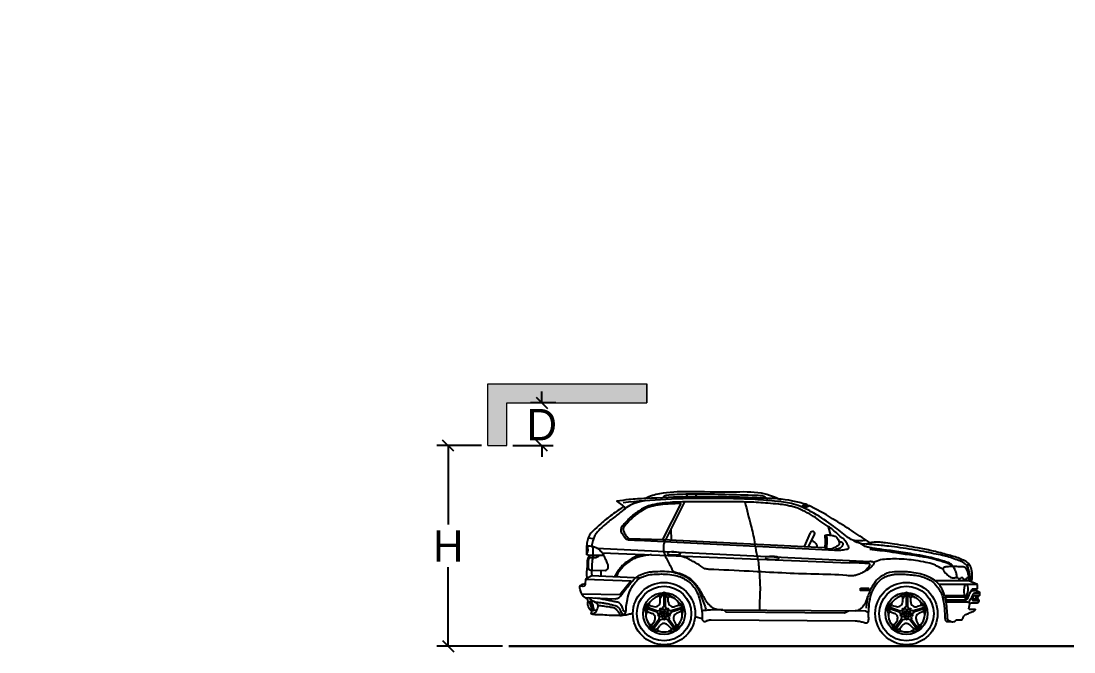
# Model space of a CAD drawing. Header units: millimetres. Extents: x -91473 to 54282, y -59594 to -16661.
# Drawn here: x -16138 to -7739, y -30351 to -25322 of the extents above; entities that cross this region are included whole.
import ezdxf

# ---------------------------------------------------------------- set-up
doc = ezdxf.new("R2010")
doc.units = ezdxf.units.MM
doc.header["$LTSCALE"] = 50
doc.header["$PDMODE"] = 3
doc.header["$PDSIZE"] = -20
doc.styles.get("Standard").update_dxf_attribs({"font": 'cdm.shx'})
doc.dimstyles.new('ELIAS', dxfattribs={"dimscale": 500, "dimtxt": 0.45, "dimasz": 0.18, "dimexe": 0.18, "dimexo": 0.1, "dimgap": 0.09, "dimtad": 0, "dimtih": 1, "dimtoh": 1, "dimdec": 0, "dimzin": 0, "dimdsep": 46, "dimtxsty": 'Standard', "dimcen": 0.09, "dimadec": 0, "dimazin": 0, "dimtfac": 1, "dimtdec": 0, "dimtofl": 0, "dimtmove": 0, "dimatfit": 3, "dimfxl": 1, "dimtolj": 1, "dimtzin": 0, "dimarcsym": 0})

# ---------------------------------------------------------------- blocks, each defined once
blk = doc.blocks.new('_Oblique')
at = {"color": 0, "linetype": 'ByBlock', "lineweight": -2}
blk.add_line((-0.5, -0.5), (0.5, 0.5), dxfattribs=at)
blk = doc.blocks.new('*D20')
at = {"color": 0, "lineweight": -2, "transparency": 16777216}
for p, q in [((-12464, -28706.9), (-12820.5, -28706.9)), ((-12730.5, -28706.9), (-12730.5, -29336.7)), ((-12730.5, -30306.5), (-12730.5, -29676.7)), ((-12296.8, -30306.5), (-12820.5, -30306.5))]:
    blk.add_line(p, q, dxfattribs=at)
at = {"layer": 'Defpoints', "color": 0, "lineweight": 30, "transparency": 16777216}
for p in [(-12414, -28706.9), (-12730.5, -30306.5), (-12246.8, -30306.5)]:
    blk.add_point(p, dxfattribs=at)
at = {"color": 0, "lineweight": -2, "transparency": 16777216, "xscale": 90, "yscale": 90, "zscale": 90}
for p, rotation in [((-12730.5, -28706.9), 90), ((-12730.5, -30306.5), 270)]:
    blk.add_blockref('_Oblique', p, dxfattribs=dict(at, rotation=rotation))
at = {"color": 0, "lineweight": 18, "transparency": 16777216, "insert": (-12730.5, -29506.7), "char_height": 250, "attachment_point": 5}
blk.add_mtext('\\A1;H', dxfattribs=at)
blk = doc.blocks.new('*D21')
at = {"color": 0, "lineweight": -2, "transparency": 16777216}
for p, q in [((-11984.2, -28364.9), (-11984.2, -28274.9)), ((-11872.6, -28364.9), (-12074.2, -28364.9)), ((-12214, -28706.9), (-11894.2, -28706.9)), ((-11984.2, -28706.9), (-11984.2, -28796.9))]:
    blk.add_line(p, q, dxfattribs=at)
at = {"layer": 'Defpoints', "color": 0, "lineweight": 30, "transparency": 16777216}
for p in [(-11984.2, -28364.9), (-11822.6, -28364.9), (-12264, -28706.9)]:
    blk.add_point(p, dxfattribs=at)
at = {"color": 0, "lineweight": -2, "transparency": 16777216, "xscale": 90, "yscale": 90, "zscale": 90}
for p, rotation in [((-11984.2, -28364.9), 270), ((-11984.2, -28706.9), 90)]:
    blk.add_blockref('_Oblique', p, dxfattribs=dict(at, rotation=rotation))
at = {"color": 0, "lineweight": 18, "transparency": 16777216, "insert": (-11984.2, -28539.5), "char_height": 250, "attachment_point": 5}
blk.add_mtext('\\A1;D', dxfattribs=at)

msp = doc.modelspace()

# ---------------------------------------------------------------- hatches: boundary and pattern name
at = {"lineweight": 30}
h = msp.add_hatch(color=6, dxfattribs=at)
h.dxf.hatch_style = 1
h.paths.add_polyline_path([(-19737.8, -18263.7), (-19887.8, -18263.7), (-19887.8, -25185.6), (-16318.8, -25185.6), (-16318.8, -18263.7), (-16810.9, -18263.7), (-16810.9, -18413.7), (-16468.8, -18413.7), (-16468.8, -25035.6), (-19737.8, -25035.6)])
h.paths.add_polyline_path([(-13446.5, -18263.7), (-13596.5, -18263.7), (-13596.5, -25185.6), (-10027.5, -25185.6), (-10027.5, -18263.7), (-10177.5, -18263.7), (-10177.5, -25035.6), (-13446.5, -25035.6)])
h.paths.add_polyline_path([(-12414, -28214.9), (-12414, -28706.9), (-12264, -28706.9), (-12264, -28364.9), (-11147.7, -28364.9), (-11147.7, -28214.9)])

# ---------------------------------------------------------------- linework, layer by layer
at = {"lineweight": 15}
for p, q in [((-12414, -28214.9), (-11147.7, -28214.9)), ((-12414, -28706.9), (-12414, -28214.9)), ((-11147.7, -28364.9), (-11147.7, -28214.9)), ((-12264, -28706.9), (-12264, -28364.9)), ((-12264, -28364.9), (-11147.7, -28364.9)), ((-12414, -28706.9), (-12264, -28706.9))]:
    msp.add_line(p, q, dxfattribs=at)
at = {"color": 7, "lineweight": 0}
msp.add_line((-11147.7, -28214.9), (-11147.7, -28364.9), dxfattribs=at)
for p, q in [((-10828.1, -29094.6), (-10827.6, -29115.5)), ((-10749.6, -29093.1), (-10760.7, -29114.3)), ((-11018, -29455.9), (-10872.9, -29168.4)), ((-10846.5, -29155.9), (-10998.6, -29456.8)), ((-9878.3, -29174.5), (-9916.5, -29194.1)), ((-9866.7, -29179.6), (-9906.2, -29198.6)), ((-9849, -29187.5), (-9889.1, -29206.3)), ((-10955.9, -29372.3), (-10952.8, -29459.1)), ((-9678.1, -29420.7), (-9697.6, -29352.9)), ((-11572.4, -29450.1), (-11615.4, -29445.4)), ((-11291.1, -29447.5), (-11018, -29455.9)), ((-11218.5, -29461.4), (-9696.6, -29536.9)), ((-11018, -29455.9), (-9728.4, -29520.2)), ((-9887.5, -29512.2), (-9840.1, -29401.7)), ((-9855.9, -29513.8), (-9808.5, -29416.1)), ((-11545.7, -29523.3), (-9367.2, -29631.3)), ((-11503.8, -29560.7), (-9531.5, -29641.4)), ((-11607.5, -29581.8), (-11627.3, -29575.2)), ((-11490.1, -29581.9), (-11607.5, -29581.8)), ((-11596.5, -29700.2), (-11479.7, -29702.6)), ((-11513, -29701.9), (-11513, -29749.8)), ((-11634.7, -29771.3), (-11637.8, -29809)), ((-11586.1, -29745.9), (-11634.7, -29771.3)), ((-11634.7, -29771.3), (-11271.9, -29784.4)), ((-11191.2, -29764.5), (-11586.1, -29745.9)), ((-11271.9, -29784.4), (-11361.5, -29897.4)), ((-8578.3, -29785.8), (-8845.3, -29785)), ((-8508.8, -29812.7), (-8816.2, -29812.7)), ((-8663.5, -29760.4), (-8690.5, -29760.4)), ((-8624.5, -29760.3), (-8642.3, -29760.3)), ((-8577.9, -29760.1), (-8594.3, -29760.2)), ((-8508.8, -29812.7), (-8578.3, -29785.8)), ((-8508.8, -29847.8), (-8508.8, -29812.7)), ((-11361.5, -29897.4), (-11663.5, -29890.7)), ((-11009, -29878.3), (-11067.4, -29911.8)), ((-11009, -29878.3), (-11039.1, -29924.7)), ((-11011, -29889.3), (-11011, -29988)), ((-11009, -29878.3), (-10975, -29924.1)), ((-10945.2, -29914.2), (-11009, -29878.3)), ((-11000.8, -29889.3), (-11000.8, -29988.7)), ((-9075.4, -29878.3), (-9133.9, -29911.8)), ((-9075.4, -29878.3), (-9105.5, -29924.7)), ((-9077.5, -29889.3), (-9077.5, -29988)), ((-9011.6, -29914.2), (-9075.4, -29878.3)), ((-9075.4, -29878.3), (-9041.4, -29924.1)), ((-9067.3, -29889.3), (-9067.3, -29988.7)), ((-8540, -29847.8), (-8508.8, -29847.8)), ((-8536, -29847.8), (-8536.3, -29865.6)), ((-8496.5, -29882.3), (-8532.5, -29882.3)), ((-11638.3, -29918.8), (-11398, -29927.2)), ((-11595.1, -29948.7), (-11614.2, -29951.5)), ((-11573.3, -29949.2), (-11595.1, -29948.7)), ((-11124.9, -29956.7), (-11167.8, -29992.9)), ((-11167.8, -29992.9), (-11124.2, -29981.2)), ((-11124.2, -29981.2), (-11089.5, -29989.9)), ((-11039.1, -29954.8), (-11039.1, -29924.7)), ((-10975, -29954.2), (-10975, -29924.1)), ((-10891.6, -29981.1), (-10922.6, -29990.4)), ((-10850.1, -29992.9), (-10899.9, -29948.5)), ((-10850.1, -29992.9), (-10891.6, -29981.1)), ((-9191.3, -29956.7), (-9234.3, -29992.9)), ((-9234.3, -29992.9), (-9190.7, -29981.2)), ((-9190.7, -29981.2), (-9155.9, -29989.9)), ((-9105.5, -29954.8), (-9105.5, -29924.7)), ((-9041.4, -29954.2), (-9041.4, -29924.1)), ((-8958.1, -29981.1), (-8989.1, -29990.4)), ((-8916.5, -29992.9), (-8966.4, -29948.5)), ((-8916.5, -29992.9), (-8958.1, -29981.1)), ((-8580.2, -29903.6), (-8771.1, -29903.6)), ((-8592.2, -29914.6), (-8767.9, -29914.6)), ((-8586.1, -29955.9), (-8758.3, -29955.9)), ((-8622.1, -29940.1), (-8742.5, -29940.1)), ((-8682.3, -29940.1), (-8682.2, -29955.9)), ((-8643.4, -29940.1), (-8627, -29955.9)), ((-8580.2, -29903.6), (-8612.4, -29933.2)), ((-8563.6, -29960.5), (-8509.5, -29960.5)), ((-8503.1, -29931.7), (-8549, -29930.9)), ((-8519.3, -29901.4), (-8526, -29931.3)), ((-11572.8, -30020.8), (-11590.4, -30022.8)), ((-11547.2, -30019.8), (-11572.8, -30020.8)), ((-11167.8, -29992.9), (-11134.5, -30031.7)), ((-11167.8, -29992.9), (-11155.1, -30045.7)), ((-11159.1, -29999.2), (-11064.2, -30032.7)), ((-11155.7, -29989.6), (-11060.3, -30023.3)), ((-11134.5, -30031.7), (-11104, -30044.1)), ((-11009, -30045.7), (-11031, -30045.7)), ((-11009, -30023.7), (-11009, -30045.7)), ((-11009, -30067.7), (-11009, -30045.7)), ((-11009, -30045.7), (-10987, -30045.7)), ((-10862.2, -29996.4), (-10955.1, -30023.7)), ((-10859.3, -30006.2), (-10952.3, -30033.5)), ((-10878.1, -30032.9), (-10907.8, -30043.6)), ((-10850.1, -29992.9), (-10878.1, -30032.9)), ((-10863.3, -30057.2), (-10850.1, -29992.9)), ((-10541.4, -30016.8), (-9484.7, -30023.1)), ((-10532.2, -30016.8), (-10515.4, -30032.3)), ((-10515.4, -30032.3), (-9569.7, -30038.9)), ((-9569.7, -30038.9), (-9537.3, -30022.8)), ((-9402.2, -30027.5), (-9476.9, -30022.9)), ((-9377.3, -30040.2), (-9402.2, -30027.5)), ((-9234.3, -29992.9), (-9221.6, -30045.7)), ((-9234.3, -29992.9), (-9201, -30031.7)), ((-9225.5, -29999.2), (-9130.6, -30032.7)), ((-9222.2, -29989.6), (-9126.7, -30023.3)), ((-9201, -30031.7), (-9170.5, -30044.1)), ((-9075.4, -30045.7), (-9097.4, -30045.7)), ((-9075.4, -30023.7), (-9075.4, -30045.7)), ((-9075.4, -30045.7), (-9053.4, -30045.7)), ((-9075.4, -30067.7), (-9075.4, -30045.7)), ((-8928.7, -29996.4), (-9021.6, -30023.7)), ((-8925.8, -30006.2), (-9018.7, -30033.5)), ((-8944.6, -30032.9), (-8974.2, -30043.6)), ((-8916.5, -29992.9), (-8944.6, -30032.9)), ((-8929.7, -30057.2), (-8916.5, -29992.9)), ((-8575.7, -30010.7), (-8525.4, -30010.7)), ((-11129.3, -30128.6), (-11105.2, -30182.7)), ((-11106.9, -30134.9), (-11086.1, -30105)), ((-11105.2, -30182.7), (-11106.9, -30134.9)), ((-11105.8, -30166), (-11047.6, -30088.5)), ((-11097.7, -30172.1), (-11040.2, -30095.5)), ((-11061.6, -30165.6), (-11043, -30140.6)), ((-10951.6, -30164.4), (-10982.5, -30135.3)), ((-10918, -30178.2), (-10981.9, -30095.8)), ((-10910, -30172), (-10972.1, -30091.9)), ((-10911.9, -30132.8), (-10929.4, -30101.7)), ((-10910.6, -30181.2), (-10911.9, -30132.8)), ((-10910.6, -30181.2), (-10885.2, -30123.4)), ((-10705.8, -30087.7), (-10761.8, -30072.4)), ((-10632.1, -30094.9), (-9485.7, -30104.7)), ((-9195.8, -30128.6), (-9171.7, -30182.7)), ((-9173.4, -30134.9), (-9152.5, -30105)), ((-9171.7, -30182.7), (-9173.4, -30134.9)), ((-9172.3, -30166), (-9114.1, -30088.5)), ((-9164.1, -30172.1), (-9106.6, -30095.5)), ((-9128.1, -30165.6), (-9109.4, -30140.6)), ((-9018, -30164.4), (-9049, -30135.3)), ((-8984.5, -30178.2), (-9048.4, -30095.8)), ((-8976.5, -30172), (-9038.5, -30091.9)), ((-8978.3, -30132.8), (-8995.8, -30101.7)), ((-8977.1, -30181.2), (-8978.3, -30132.8)), ((-8977.1, -30181.2), (-8951.7, -30123.4)), ((-8677.6, -30095.4), (-8631.1, -30095.4)), ((-11105.2, -30182.7), (-11061.6, -30165.6)), ((-11105.2, -30182.7), (-11045.5, -30187.2)), ((-10973.8, -30187.6), (-10910.6, -30181.2)), ((-10910.6, -30181.2), (-10951.6, -30164.4)), ((-9171.7, -30182.7), (-9128.1, -30165.6)), ((-9171.7, -30182.7), (-9111.9, -30187.2)), ((-9040.3, -30187.6), (-8977.1, -30181.2)), ((-8977.1, -30181.2), (-9018, -30164.4))]:
    msp.add_line(p, q)
at = {"lineweight": 30}
msp.add_line((-12246.8, -30306.5), (-7739.5, -30306.5), dxfattribs=at)
msp.add_lwpolyline([(-9442.6, -29844.2), (-9378, -29844.2), (-9378, -29861.1), (-9442.6, -29861.1)], close=True)
for centre, radius in [((-11009, -30045.7), 248.6), ((-9075.4, -30045.7), 248.6), ((-11009, -30045.7), 217.3), ((-11009, -30045.7), 167.4), ((-9075.4, -30045.7), 217.3), ((-9075.4, -30045.7), 167.4), ((-11051.6, -30032.4), 12.5), ((-11049.7, -30058.7), 6.6), ((-11034.4, -30010.8), 6.74), ((-11009, -30045.7), 22), ((-11006.8, -30001), 13.7), ((-10981.9, -30081.4), 14.4), ((-10981.8, -30010.8), 6.63), ((-10965.9, -30033.5), 13.7), ((-10966.2, -30058.7), 6.16), ((-9118.1, -30032.4), 12.5), ((-9116.2, -30058.7), 6.6), ((-9100.9, -30010.8), 6.74), ((-9075.4, -30045.7), 22), ((-9073.3, -30001), 13.7), ((-9048.4, -30081.4), 14.4), ((-9048.3, -30010.8), 6.63), ((-9032.4, -30033.5), 13.7), ((-9032.7, -30058.7), 6.16), ((-11034.7, -30082.3), 14.3), ((-11006.9, -30089.5), 6.22), ((-9101.2, -30082.3), 14.3), ((-9073.4, -30089.5), 6.22)]:
    msp.add_circle(centre, radius)
for centre, radius, start, end in [((-9824.1, -29408.5), 17.4, 334.13445, 156.80275), ((-11674.4, -29540.1), 58.7, 323.25383, 35.69453), ((-8652.9, -29757.2), 11, 196.76707, 343.56712), ((-8609.4, -29758.1), 15.2, 187.97029, 352.3639), ((-11009, -30045.7), 146.1, 113.5862, 142.49028), ((-11079.6, -29950.4), 40.6, 256.04481, 2.89727), ((-10934.3, -29951.5), 40.6, 179.47748, 286.76419), ((-11009, -30045.7), 146.1, 41.72708, 64.12041), ((-9075.4, -30045.7), 146.1, 113.5862, 142.49028), ((-9146.1, -29950.4), 40.6, 256.04481, 2.89727), ((-9000.8, -29951.5), 40.6, 179.47748, 286.76419), ((-9075.4, -30045.7), 146.1, 41.72708, 64.12041), ((-11009, -30045.7), 146.1, 180, 214.55595), ((-11119.4, -30081.7), 40.6, 325.03204, 67.85834), ((-10893.9, -30081.8), 40.6, 109.89057, 209.32001), ((-11009, -30045.7), 146.1, 327.87282, 355.4846), ((-9075.4, -30045.7), 146.1, 180, 214.55595), ((-9185.8, -30081.7), 40.6, 325.03204, 67.85834), ((-8960.4, -30081.8), 40.6, 109.89057, 209.32001), ((-9075.4, -30045.7), 146.1, 327.87282, 355.4846), ((-11010.4, -30164.9), 40.6, 46.74365, 143.30077), ((-9076.8, -30164.9), 40.6, 46.74365, 143.30077), ((-11009, -30045.7), 146.1, 255.52608, 283.90114), ((-9075.4, -30045.7), 146.1, 255.52608, 283.90114)]:
    msp.add_arc(centre, radius, start, end)
at = {"extrusion": (0, 0, -1)}
for centre, major_axis, ratio in [((-10930.2, -29566.1), (-53.4, 1.7), 0.230361), ((-10148.2, -29602.1), (-53.4, 1.7), 0.230361), ((-8601, -29858.8), (2.2, 44.9), 0.386321), ((-11584.4, -29984.8), (-11.6, 36), 0.254912)]:
    msp.add_ellipse(centre, major_axis=major_axis, ratio=ratio, dxfattribs=at)
msp.add_ellipse((-11602.2, -29987.1), major_axis=(-12.5, 35.5), ratio=0.279364, start_param=2.17795, end_param=7.455619, dxfattribs=at)
for points in [[(-9878.3, -29174.5), (-9981.2, -29148.2), (-10235.4, -29124.4), (-10511.7, -29115.7), (-10799.3, -29114.9), (-11154.1, -29128.4), (-11289.7, -29137.1), (-11387.1, -29149.7)], [(-9366, -29481.1), (-9391.7, -29490.6), (-9457.9, -29482.5), (-9547.1, -29433.8), (-9656.6, -29350.1), (-9813.4, -29246.1), (-9902.6, -29200.2), (-9975.6, -29173.1), (-10105.3, -29151.5), (-10282.4, -29136.7), (-10627.5, -29128.6), (-10994.1, -29135.3), (-11336, -29162.3)], [(-10075.7, -29140.1), (-10145.3, -29111.2), (-10232, -29087), (-10463.3, -29077.8), (-10818.9, -29075), (-11044.3, -29090.6), (-11102.2, -29104.7), (-11160.4, -29128.7)], [(-10177.8, -29133.4), (-10212.9, -29112.5), (-10273.6, -29104), (-10524.5, -29096.9), (-10742.3, -29093.1), (-10926, -29098.3), (-10986.2, -29103.5), (-11011.3, -29112.9), (-11018.3, -29122.2)], [(-11329.7, -29190), (-11423.3, -29257.6), (-11514.5, -29330.2), (-11575, -29386.9), (-11598.6, -29412.4), (-11617.7, -29452.6), (-11626, -29496.8), (-11627.3, -29545.9), (-11627.3, -29575.2)], [(-11142.6, -29145.2), (-11209.4, -29157.1), (-11282.9, -29185.2), (-11331.9, -29219), (-11402.9, -29275.7), (-11477.8, -29334.5), (-11530.3, -29383.5), (-11551.3, -29407.5), (-11567.4, -29435.3), (-11577.2, -29466.9), (-11583.9, -29507), (-11578.1, -29523.2), (-11575.9, -29545.9), (-11576.3, -29572.1), (-11576.8, -29589.2), (-11582.1, -29618.6), (-11584.3, -29657.8), (-11586.6, -29704.9), (-11586.1, -29745.9)], [(-11313.1, -29204.7), (-11350.4, -29173.5), (-11387.1, -29149.7)], [(-9535.2, -29522.7), (-9536.5, -29512.2), (-9549.5, -29488.7), (-9569.3, -29459.6), (-9594.7, -29438), (-9628.7, -29407), (-9699.4, -29351.7), (-9762.5, -29309), (-9815.8, -29271.2), (-9883.9, -29232.9), (-9914.8, -29218), (-9961.4, -29198.7), (-9994.8, -29190.6), (-10035.7, -29182), (-10094.5, -29173.9), (-10180.5, -29165.9), (-10330, -29157.2), (-10515.7, -29155.3), (-10801.6, -29155.5), (-10960.6, -29159.9), (-11046.3, -29168.9), (-11119.7, -29184.3), (-11167.3, -29201.7), (-11210.2, -29228.4), (-11248, -29254.9), (-11284.4, -29285), (-11313.7, -29316.4), (-11340.3, -29345.1), (-11351, -29361.5), (-11352.8, -29374.5), (-11352.8, -29389.3), (-11345.6, -29404.1), (-11333.9, -29423.3), (-11322.2, -29439), (-11313.2, -29448.8), (-11302, -29453.3), (-11292.1, -29456.5), (-11271.9, -29458.3), (-11218.5, -29461.4)], [(-10872.9, -29168.4), (-10936.3, -29170.3), (-11018.1, -29176.8), (-11095.4, -29188.6), (-11127.8, -29196.7), (-11150.6, -29205), (-11178.4, -29221.4), (-11211.8, -29242.6), (-11240, -29264.6), (-11264.6, -29285.2), (-11285.7, -29304.6), (-11302.4, -29323), (-11319.6, -29342), (-11326.4, -29350.8), (-11332.3, -29358.9), (-11333.8, -29364), (-11334.5, -29372.1), (-11334.8, -29381.7), (-11330.1, -29392.2), (-11324.5, -29403.9), (-11315.4, -29418.6), (-11306.6, -29431.1), (-11291.1, -29447.5)], [(-10364.7, -29156.3), (-10316.5, -29344.3), (-10287.6, -29472.7), (-10272.6, -29566.9), (-10262, -29611.5), (-10248.9, -29731.2), (-10243.6, -29840.4), (-10247.9, -29974.1), (-10248.1, -30018.6)], [(-9366, -29481.1), (-9494.4, -29396), (-9640.4, -29304.2), (-9839.1, -29192.1), (-9878.3, -29174.5)], [(-10998.6, -29456.8), (-11010.5, -29491), (-11014.5, -29525.8), (-11012.5, -29544.9), (-11006.8, -29569), (-10992.6, -29601.4), (-10971.1, -29643.1), (-10950.4, -29684.2), (-10931.7, -29717)], [(-9830.2, -29460.7), (-9813, -29473.8), (-9799.2, -29487.1), (-9791.7, -29497.3), (-9789.2, -29503.3), (-9793.2, -29516.9)], [(-9726.3, -29420), (-9694.7, -29418.7), (-9660, -29424.4), (-9636, -29433.2), (-9624.7, -29447.7), (-9617.1, -29460.4), (-9612.7, -29475.5), (-9612.7, -29492.5), (-9616.4, -29500.7), (-9632.2, -29511.5), (-9658.1, -29525.4), (-9675.8, -29531.5), (-9696.1, -29532), (-9728.4, -29520.2)], [(-9726.3, -29420), (-9724.4, -29459.1), (-9724.4, -29491.3), (-9728.4, -29520.2)], [(-9714.3, -29418.7), (-9711.2, -29453.4), (-9711.2, -29481.8), (-9715, -29525.4)], [(-9613.3, -29472.1), (-9601.7, -29472.7), (-9591.7, -29476.2), (-9585.3, -29481.5), (-9582.6, -29487.7), (-9582.6, -29496.5), (-9587, -29506.2), (-9596.2, -29517.4), (-9612.6, -29527.7), (-9626.7, -29531.8), (-9649.4, -29539.3)], [(-9396.3, -29460.8), (-9435.6, -29465.7), (-9466.7, -29466.1), (-9501.7, -29462.5)], [(-8560.1, -29792.8), (-8553.2, -29778.5), (-8550.4, -29752.4), (-8552.1, -29720.3), (-8565.5, -29670.1), (-8588.5, -29639), (-8619.1, -29621.1), (-8663.2, -29602.4), (-8760.1, -29573.8), (-8872.6, -29544.9), (-8986.8, -29521.6), (-9075.5, -29506.7), (-9170.3, -29492.3), (-9242.5, -29482.2), (-9286.1, -29476.9), (-9309.3, -29475.4), (-9322.9, -29476.1), (-9366, -29481.1)], [(-11479.7, -29702.6), (-11462.3, -29694.9), (-11455.3, -29682.7), (-11454, -29664.1), (-11461.7, -29640.4), (-11476.5, -29608.9), (-11495.7, -29572.3), (-11517.6, -29544.7), (-11545.2, -29523.5), (-11572.1, -29514.2), (-11626.7, -29505.4)], [(-9696.6, -29536.9), (-9633.6, -29540), (-9598.9, -29539.7), (-9578.7, -29536.9), (-9556.8, -29532.7), (-9542, -29528.6), (-9537.7, -29526.2), (-9535.2, -29522.7)], [(-8703.6, -29670.9), (-8711.8, -29658.5), (-8724.1, -29648.6), (-8742.8, -29639.8), (-8785, -29625.5), (-8830.2, -29612.6), (-8895.9, -29595.3), (-8993.7, -29576.8), (-9064.8, -29565.2), (-9137.4, -29554), (-9202.8, -29544.1), (-9244.3, -29539), (-9300.2, -29531.5), (-9349.2, -29524), (-9380.9, -29516.9), (-9405.4, -29509.8), (-9422, -29501.6), (-9442.8, -29487.3)], [(-8586.8, -29677.9), (-8597.3, -29659.9), (-8611.6, -29645.4), (-8639.7, -29630.2), (-8683.2, -29613.8), (-8738.2, -29595.5), (-8787.6, -29582.1), (-8855.8, -29568.1), (-8937.1, -29551.8), (-9029, -29535.4), (-9125.9, -29520.4), (-9217.2, -29508.9), (-9277.4, -29502.3), (-9335.9, -29496.7), (-9396.8, -29491.5)], [(-8714.8, -29670.9), (-8719.7, -29661.9), (-8731.2, -29653.8), (-8757.4, -29641.6), (-8797.5, -29629.1), (-8846, -29615.5), (-8888.2, -29605.1), (-8936.9, -29594.8), (-8982.2, -29587.9), (-9035.4, -29579.3), (-9097.6, -29571.7), (-9157.1, -29562), (-9209.2, -29554.4), (-9367.9, -29535)], [(-11607.5, -29581.8), (-11617.3, -29604), (-11622.3, -29651), (-11625.5, -29700.1), (-11627.2, -29741.1), (-11621.3, -29764.3)], [(-11596.5, -29700.2), (-11605.3, -29696.8), (-11610.2, -29689.5), (-11612.3, -29657.7), (-11607.3, -29601.7), (-11600.7, -29581.8)], [(-11528.8, -29583), (-11532.9, -29590.6), (-11554.5, -29600.4), (-11607.3, -29601.7)], [(-11167, -29574.5), (-11210.9, -29582.5), (-11256.2, -29600.3), (-11288.3, -29620), (-11328.2, -29650.3), (-11355.6, -29678.3), (-11374, -29705), (-11394.9, -29734.8), (-11406.3, -29754.4)], [(-11108.5, -29576.9), (-11158, -29582.5), (-11205.7, -29593), (-11243.4, -29606.3), (-11270.6, -29620.6), (-11300.6, -29640.6), (-11327.8, -29662.1), (-11346.9, -29684), (-11366.9, -29709.3), (-11384.1, -29736.4), (-11388.7, -29755.2)], [(-9408.6, -29710.1), (-9443.9, -29726.9), (-9475.5, -29739.1), (-9506, -29745.2), (-9549.9, -29743.2), (-9806.6, -29732), (-10330.5, -29708.6), (-10651.6, -29693.3), (-10668.8, -29691.9), (-10683.5, -29687.7), (-10699.2, -29678.2), (-10761.3, -29639.4), (-10797.5, -29619.5), (-10826.9, -29604.3), (-10851.5, -29595.4), (-10882.9, -29586.1)], [(-9408.6, -29710.1), (-9387.9, -29686.9), (-9376.5, -29675.1), (-9369.2, -29666.2), (-9366.4, -29659.8), (-9366.4, -29653.7), (-9369.2, -29648.9), (-9378.9, -29646.8), (-9408.5, -29645.2), (-9531.5, -29641.4)], [(-8782.8, -29692.5), (-8807.1, -29680.1), (-8857.8, -29654.4), (-8919.7, -29638.3), (-9003, -29621.8), (-9073, -29614.6), (-9153.9, -29610.2), (-9218.6, -29611.4), (-9282.3, -29618.2), (-9337.5, -29637.6)], [(-11398, -29927.2), (-11383.4, -29924.9), (-11372, -29920.9), (-11356.3, -29906.2), (-11336.9, -29880.1), (-11299, -29831.5), (-11276.5, -29803.1), (-11245.7, -29770), (-11216, -29746.9), (-11164.3, -29723.5), (-11124.6, -29714.2), (-11090.4, -29710.5), (-11024.8, -29708.7), (-10949.9, -29713.3), (-10888, -29729.9), (-10847.4, -29746.6), (-10805.8, -29773.3), (-10769.8, -29804.7), (-10742.6, -29841.2), (-10724.5, -29877.7), (-10705.1, -29929.4), (-10684.8, -29983.9), (-10673.7, -30019.9)], [(-11360.5, -30060.2), (-11328.4, -30054.4), (-11314.6, -30032.1), (-11310.1, -29985.7), (-11301.2, -29932.3), (-11280.7, -29864.1), (-11248.3, -29809.2), (-11213.7, -29771.1), (-11179.2, -29752.4), (-11132.8, -29737.9), (-11073.9, -29731.9), (-11015.1, -29730.2), (-10946.3, -29736.6), (-10890.9, -29749.8), (-10844.9, -29770.3), (-10809.1, -29795), (-10770.7, -29834.2), (-10746.8, -29874), (-10726.3, -29929.4), (-10715.2, -29975), (-10708.8, -30019.3), (-10704.5, -30060.2), (-10705.4, -30076.3), (-10705.8, -30089.8), (-10705.4, -30094.4), (-10703.2, -30098.7), (-10696.4, -30104.7), (-10690.5, -30107.6), (-10679.4, -30107.6), (-10671.7, -30103.8), (-10661.5, -30099.6), (-10651.3, -30097), (-10640.6, -30095.7), (-10632.1, -30094.9)], [(-10936.5, -29708.8), (-10927.1, -29712), (-10911, -29717.4), (-10876.7, -29727.4), (-10814.1, -29759.4), (-10785.2, -29781), (-10762.4, -29803.3), (-10744.5, -29827.8), (-10725.4, -29855.4), (-10701.3, -29899.5), (-10677.4, -29941), (-10656.8, -29967.2), (-10641.9, -29982.1), (-10626.2, -29996.2), (-10606.8, -30006.3), (-10587.4, -30011.1), (-10541.4, -30016.8)], [(-9485.7, -30104.7), (-9456.1, -30105.9), (-9428.4, -30112.6), (-9410, -30118.1), (-9398.4, -30120.4), (-9381.7, -30112.6), (-9377.3, -30098.2), (-9377.3, -30062.1), (-9373.9, -29988.9), (-9361.6, -29910.9), (-9336.6, -29845.4), (-9298.3, -29791.6), (-9266, -29765.9), (-9238.2, -29750.3), (-9212.7, -29741.5), (-9183.8, -29734.8), (-9157.1, -29730.9), (-9115, -29730.9), (-9062.2, -29734.3), (-9005.6, -29740.4), (-8950.4, -29752), (-8901.5, -29772.6), (-8870.4, -29789.2), (-8829.4, -29833), (-8805.5, -29866.9), (-8788.2, -29912), (-8776.5, -29967), (-8771.5, -30011.3), (-8768.7, -30081.4), (-8766, -30096.1), (-8759.9, -30105.7), (-8749.2, -30109.3), (-8733.9, -30109.3), (-8695.2, -30110), (-8685.9, -30106.6), (-8677.6, -30095.4)], [(-8721.7, -30110), (-8738.2, -30102.5), (-8746.4, -30091), (-8748.8, -30064.1), (-8751.7, -30021.5), (-8758.4, -29955.4), (-8766.1, -29921.4), (-8778, -29882.6), (-8801.1, -29833.9), (-8829.8, -29798), (-8877.3, -29764.4), (-8949, -29733.2), (-9016.1, -29720.3), (-9068.4, -29714.1), (-9151.8, -29713.1), (-9228.2, -29724.1), (-9269.9, -29744.2), (-9304.5, -29769.6), (-9338.5, -29813.7), (-9359.1, -29848.7), (-9377, -29891.1), (-9391.4, -29928), (-9402.9, -29956.3), (-9415.3, -29978.8), (-9425.9, -29993.6), (-9441.7, -30008), (-9455.6, -30017.1), (-9467.6, -30022.9), (-9477.2, -30022.9), (-9484.7, -30023.1)], [(-8703.6, -29670.9), (-8696, -29682.8), (-8687.9, -29700.4), (-8681, -29718.2), (-8678.2, -29731.5), (-8674.9, -29760.4)], [(-8576.9, -29651.3), (-8584.5, -29652.5), (-8587.2, -29657.9), (-8587.8, -29666.1), (-8586.3, -29680.7), (-8578.2, -29703.1), (-8573.3, -29726.1), (-8570.4, -29747), (-8569, -29766.5), (-8568.8, -29777.4), (-8568.8, -29784.2), (-8567.1, -29790.1)], [(-11637.8, -29809), (-11640.6, -29819.3), (-11647.5, -29826.7), (-11666.2, -29828), (-11682.6, -29828.3)], [(-11637.8, -29809), (-11660.8, -29814.7), (-11682.6, -29828.3)], [(-8509.5, -29960.5), (-8500.7, -29954.5), (-8496.5, -29948.5), (-8496.5, -29940.5), (-8501.4, -29934.5), (-8503.7, -29930.1), (-8504.9, -29916.3), (-8503.4, -29908.3), (-8496.6, -29902.6), (-8491.2, -29899), (-8490, -29890.4), (-8491.2, -29878.4), (-8500.8, -29871.5), (-8508.8, -29868.1), (-8527.4, -29865.7), (-8542.3, -29865.4), (-8553.9, -29866.3), (-8562, -29872), (-8570.7, -29884.2), (-8581.1, -29906.3), (-8584.7, -29918.3), (-8588.3, -29925.8), (-8592.8, -29934.1), (-8600.3, -29938.6), (-8604.7, -29939.5), (-8622.1, -29940.1)], [(-8586.1, -29955.9), (-8578.7, -29953.9), (-8568.8, -29940.2), (-8558.8, -29922.7), (-8549.7, -29904.5), (-8543.7, -29893.6), (-8539.3, -29885.8), (-8536.8, -29883.1), (-8535.2, -29882.8), (-8532.5, -29882.3)], [(-8568.8, -29881), (-8557.3, -29861.2), (-8551.4, -29852.8), (-8547.9, -29848.8), (-8540, -29847.8)], [(-11328.4, -30054.4), (-11340.2, -30049.4), (-11350.6, -30032.2), (-11359.7, -30014.5), (-11366.5, -30003.6), (-11375.5, -29995), (-11390.1, -29986.9), (-11429, -29977.3), (-11472.1, -29966.9), (-11498.9, -29962.8), (-11523.8, -29959.7), (-11570.1, -29950.6), (-11583.7, -29943.4), (-11602.3, -29927.9), (-11610.4, -29919.8)], [(-11563.5, -29953), (-11546.5, -29964.2), (-11541.1, -29972.8), (-11537.9, -29991.4), (-11544.7, -30013.1), (-11556.9, -30037.2), (-11575.5, -30048), (-11582.5, -30051.8)], [(-11360.5, -30060.2), (-11365.6, -30041.7), (-11379.2, -30024.9), (-11391, -30010.9), (-11405.5, -30002.7), (-11441.7, -29995), (-11493, -29986.9), (-11536.1, -29981.9)], [(-11124.2, -29981.2), (-11126.4, -29968.3), (-11115.8, -29946)], [(-11039.1, -29924.7), (-11043.9, -29908.3), (-11075, -29915.4)], [(-10975, -29924.1), (-10969.7, -29912.5), (-10938.3, -29917.8)], [(-10891.6, -29981.1), (-10890.2, -29969.2), (-10905.3, -29942.7)], [(-9383, -29906.5), (-9390.2, -29944), (-9393.5, -29970.2), (-9397.8, -30003.5)], [(-9190.7, -29981.2), (-9192.9, -29968.3), (-9182.3, -29946)], [(-9105.5, -29924.7), (-9110.4, -29908.3), (-9141.5, -29915.4)], [(-9041.4, -29924.1), (-9036.2, -29912.5), (-9004.8, -29917.8)], [(-8958.1, -29981.1), (-8956.7, -29969.2), (-8971.7, -29942.7)], [(-8742.5, -29940.1), (-8753.4, -29936.1), (-8768, -29914.2)], [(-8575.7, -30010.7), (-8577.3, -30005), (-8576.5, -29999.7), (-8570.7, -29973.2), (-8568.6, -29966.1), (-8563.6, -29960.5)], [(-8494.5, -29901.5), (-8516.1, -29901.3), (-8528.3, -29902), (-8537.7, -29905.2), (-8542.2, -29911.4), (-8547.7, -29928.4), (-8549.8, -29934.6), (-8547.7, -29938.4), (-8538.7, -29940.9), (-8522, -29941.9), (-8495.9, -29942.4)], [(-11134.5, -30031.7), (-11146.2, -30036.7), (-11154, -30063.2)], [(-10863.3, -30057.2), (-10865, -30040.6), (-10868.8, -30034.4), (-10878.1, -30032.9)], [(-10541.4, -30016.8), (-10601.5, -30015.2), (-10653.2, -30018.8), (-10673.7, -30019.9), (-10707.9, -30025)], [(-9201, -30031.7), (-9212.6, -30036.7), (-9220.5, -30063.2)], [(-8929.7, -30057.2), (-8931.5, -30040.6), (-8935.2, -30034.4), (-8944.6, -30032.9)], [(-8631.1, -30095.4), (-8623.5, -30076.9), (-8608.8, -30057.8), (-8580.8, -30043.8), (-8552.8, -30032.4), (-8531.8, -30024.7), (-8526.7, -30018.4), (-8525.4, -30010.7)], [(-11106.9, -30134.9), (-11119.1, -30135), (-11138.6, -30113.1)], [(-10911.9, -30132.8), (-10905, -30136.3), (-10897.7, -30134.2), (-10881.5, -30117.3)], [(-9173.4, -30134.9), (-9185.5, -30135), (-9205.1, -30113.1)], [(-8978.3, -30132.8), (-8971.5, -30136.3), (-8964.1, -30134.2), (-8948, -30117.3)], [(-11061.6, -30165.6), (-11061, -30176.6), (-11037.9, -30189)], [(-10951.6, -30164.4), (-10954.3, -30175.9), (-10973.8, -30187.6)], [(-9128.1, -30165.6), (-9127.5, -30176.6), (-9104.3, -30189)], [(-9018, -30164.4), (-9020.8, -30175.9), (-9040.3, -30187.6)]]:
    msp.add_spline(points, degree=3)
for points, knots in [([(-9408.6, -29710.1), (-9396.7, -29702.6), (-9376.6, -29689.8), (-9351.9, -29672.6), (-9341.7, -29656.7), (-9332.2, -29649.8), (-9331.9, -29640), (-9346.3, -29633.4), (-9358.4, -29631.5), (-9367.2, -29631.3)], [0, 0, 0, 0, 0.01246034, 0.02120582, 0.0260111, 0.02921462, 0.03085485, 0.03364475, 0.04148521, 0.04148521, 0.04148521, 0.04148521]), ([(-8578.3, -29785.8), (-8577.8, -29772.7), (-8576.8, -29747.6), (-8585.2, -29716.2), (-8593.6, -29693.2), (-8603.7, -29681), (-8615.6, -29672.9), (-8640.1, -29673.5), (-8681.4, -29671), (-8725.5, -29670.2), (-8757.9, -29673.8), (-8772.4, -29674.5), (-8779.8, -29680.7), (-8782.7, -29687.7), (-8783.1, -29693.6), (-8781.2, -29699.9), (-8776.5, -29708.9), (-8764.8, -29721.9), (-8749, -29737), (-8733.3, -29750.1), (-8719.3, -29757), (-8708.1, -29759.9), (-8698.6, -29760.4), (-8692.9, -29760.5), (-8690.5, -29760.4)], [0, 0, 0, 0, 0.0115219, 0.0220737, 0.0285229, 0.0329556, 0.0359526, 0.0408532, 0.0537815, 0.0731637, 0.0793293, 0.0828817, 0.085661, 0.0872733, 0.0894985, 0.0907054, 0.0930724, 0.0984134, 0.1060513, 0.1124686, 0.1163524, 0.1197431, 0.1226105, 0.1247664, 0.1247664, 0.1247664, 0.1247664]), ([(-11614.8, -29951.6), (-11615.7, -29945.7), (-11615.5, -29936.1), (-11635.6, -29920.3), (-11658.6, -29904.8), (-11670.3, -29873.7), (-11681.8, -29850.9), (-11682, -29833.6), (-11682, -29828.2)], [0.13237064, 0.13237064, 0.13237064, 0.13237064, 0.13465927, 0.14100944, 0.15230399, 0.15931064, 0.16973785, 0.17445592, 0.17445592, 0.17445592, 0.17445592]), ([(-11314.6, -30032.1), (-11318.1, -30031.7), (-11324.9, -30030.8), (-11335.2, -30021.7), (-11335, -30006.2), (-11344.5, -29992.3), (-11350.2, -29977), (-11360.6, -29965.3), (-11377, -29954.6), (-11401.1, -29952), (-11435.1, -29943.3), (-11487.8, -29935.4), (-11530.5, -29926.9), (-11557.5, -29921.6)], [0, 0, 0, 0, 0.00299952, 0.00602343, 0.01114724, 0.01566951, 0.02069425, 0.02547246, 0.02921367, 0.03777468, 0.04628541, 0.06044235, 0.08478372, 0.08478372, 0.08478372, 0.08478372]), ([(-11252.6, -30048.2), (-11263.4, -30048.3), (-11286.2, -30048.3), (-11313.7, -30059.8), (-11344, -30059.2), (-11386.8, -30062), (-11445, -30061.8), (-11515, -30053.1), (-11555.6, -30059.6), (-11595.9, -30048.3), (-11584.7, -30036.2), (-11583.4, -30028.8), (-11588.6, -30021.9)], [0, 0, 0, 0, 0.0095457, 0.0199918, 0.0255867, 0.0361557, 0.0578996, 0.0776109, 0.0957336, 0.100358, 0.104807, 0.1063524, 0.1063524, 0.1063524, 0.1063524])]:
    msp.add_open_spline(points, degree=3, knots=knots)

# ---------------------------------------------------------------- dimensions: what is measured, and where the dimension line sits
at = {"lineweight": 18}
dim = msp.add_linear_dim(base=(-11984.2, -28364.9), p1=(-12264, -28706.9), p2=(-11822.6, -28364.9), angle=90, text='D', dimstyle='ELIAS', override={"dimtxt": 0.5, "dimblk1": 'Oblique', "dimblk2": 'Oblique', "dimsah": 1}, dxfattribs=at)
dim.commit()
dim.dimension.update_dxf_attribs({"geometry": '*D21', "text_midpoint": (-11984.2, -28539.5), "dimtype": 160})
dim = msp.add_linear_dim(base=(-12730.5, -30306.5), p1=(-12414, -28706.9), p2=(-12246.8, -30306.5), angle=90, text='H', dimstyle='ELIAS', override={"dimtxt": 0.5, "dimblk1": 'Oblique', "dimblk2": 'Oblique', "dimsah": 1}, dxfattribs=at)
dim.commit()
dim.dimension.update_dxf_attribs({"geometry": '*D20', "text_midpoint": (-12730.5, -29506.7)})

doc.saveas('drawing.dxf')
